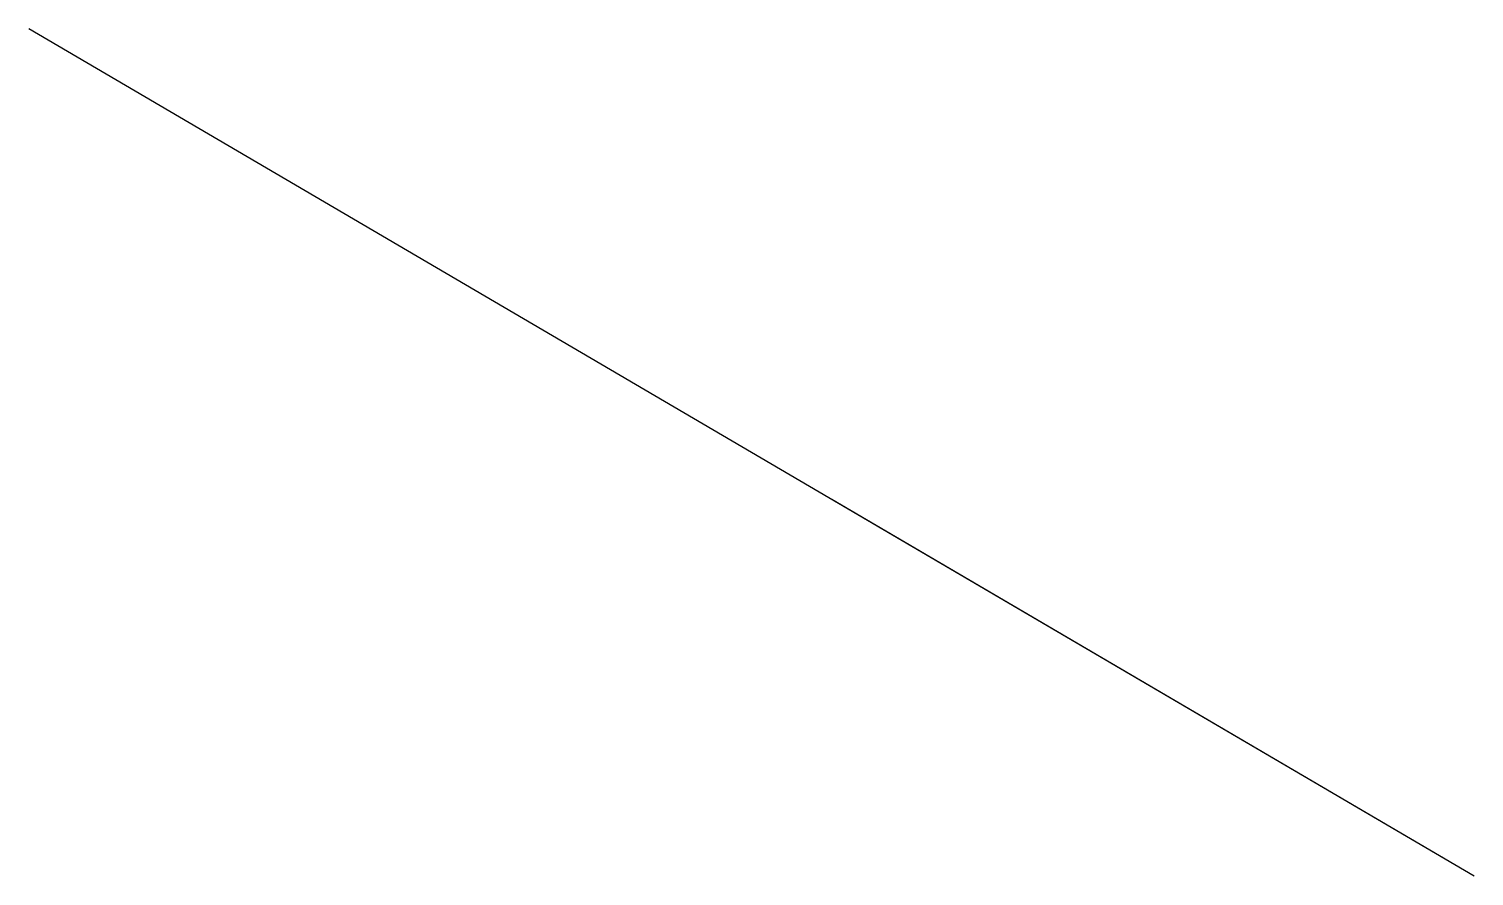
# Model space of a CAD drawing. Header units: millimetres. Extents: x 4630 to 4785, y 4755 to 4847.
import ezdxf

# ---------------------------------------------------------------- set-up
doc = ezdxf.new("R2010")
doc.units = ezdxf.units.MM

msp = doc.modelspace()

# ---------------------------------------------------------------- linework, layer by layer
for p, q in [((4784.94, 4755.46, 20), (4629.67, 4846.51, 20)), ((4784.94, 4755.46, 40), (4715.93, 4795.93, 40)), ((4715.93, 4795.93, 40), (4715.93, 4795.93, 0.27))]:
    msp.add_line(p, q)

doc.saveas('drawing.dxf')
